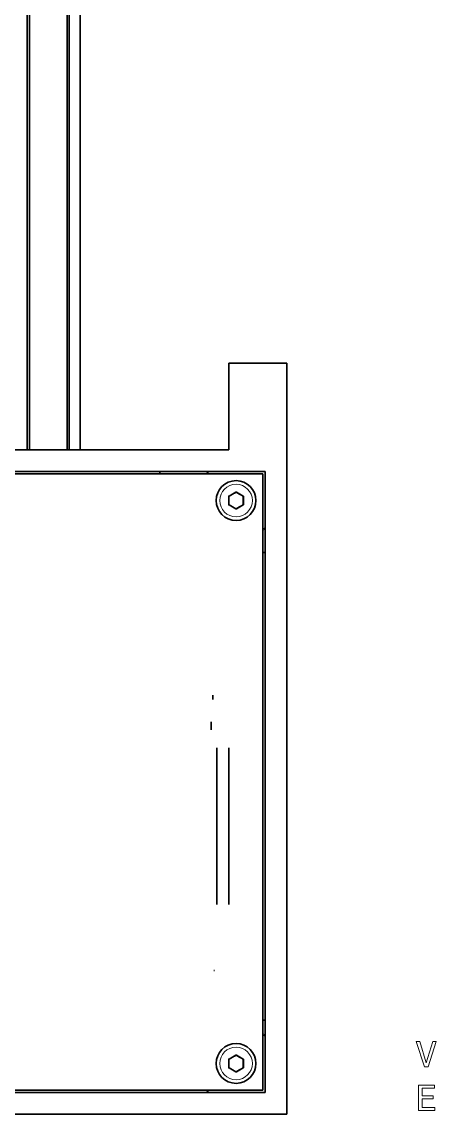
# Model space of a CAD drawing. Extents: x 157 to 1229, y 75 to 1118.
# Drawn here: x 272.6 to 329.8, y 297 to 448 of the extents above; entities that cross this region are included whole.
import ezdxf

# ---------------------------------------------------------------- set-up
doc = ezdxf.new("R2010")
doc.units = 0

msp = doc.modelspace()

# ---------------------------------------------------------------- linework, layer by layer
at = {"color": 7, "lineweight": 35}
for p, q in [((273.36, 495.09), (273.36, 388.8)), ((273.66, 495.09), (273.66, 388.8)), ((278.85, 495.09), (278.85, 388.8)), ((279.15, 495.09), (279.15, 388.8)), ((280.65, 495.09), (280.65, 388.8)), ((309.18, 400.8), (309.18, 297)), ((301.18, 388.8), (240.33, 388.8)), ((301.18, 388.8), (280.8, 388.8)), ((306.18, 385.8), (243.33, 385.8)), ((305.88, 385.5), (243.63, 385.5)), ((305.88, 385.5), (305.88, 300.3)), ((306.18, 385.8), (306.18, 300)), ((299.53, 347.63), (299.53, 325.97)), ((301.18, 347.63), (301.18, 325.97)), ((243.33, 300), (306.18, 300)), ((243.63, 300.3), (305.88, 300.3)), ((252.83, 300), (296.68, 300)), ((240.33, 297), (309.18, 297))]:
    msp.add_line(p, q, dxfattribs=at)
at = {"color": 7, "lineweight": 35, "ltscale": 0.2}
msp.add_line((309.18, 400.8), (301.18, 400.8), dxfattribs=at)
at = {"color": 7, "lineweight": 35, "ltscale": 0.3}
msp.add_line((301.18, 400.8), (301.18, 388.8), dxfattribs=at)
at = {"color": 7, "lineweight": 35, "ltscale": 0.00375}
msp.add_line((280.65, 388.8), (280.8, 388.8), dxfattribs=at)
at = {"color": 7, "lineweight": 35, "ltscale": 0.0075}
for p, q in [((291.65, 385.8), (291.65, 385.5)), ((306.18, 374.6), (305.88, 374.6)), ((305.88, 310), (306.18, 310))]:
    msp.add_line(p, q, dxfattribs=at)
at = {"color": 7, "lineweight": 13, "ltscale": 0.027424}
for p, q in [((301.13, 382.35), (301.13, 381.25)), ((302.13, 382.98), (301.18, 382.43)), ((303.18, 382.43), (302.23, 382.98)), ((303.23, 381.25), (303.23, 382.35)), ((301.13, 304.55), (301.13, 303.45)), ((303.23, 303.45), (303.23, 304.55))]:
    msp.add_line(p, q, dxfattribs=at)
at = {"color": 7, "lineweight": 13, "ltscale": 0.00125}
for p, q in [((301.13, 382.35), (301.18, 382.35)), ((301.18, 382.43), (301.21, 382.39)), ((302.13, 382.98), (302.16, 382.94)), ((302.23, 382.98), (302.21, 382.94)), ((303.18, 382.43), (303.16, 382.39)), ((303.23, 382.35), (303.18, 382.35)), ((301.13, 381.25), (301.18, 381.25)), ((301.18, 381.16), (301.21, 381.2)), ((302.13, 380.61), (302.16, 380.66)), ((302.23, 380.61), (302.21, 380.66)), ((303.18, 381.16), (303.16, 381.2)), ((303.23, 381.25), (303.18, 381.25)), ((302.13, 305.18), (302.16, 305.14)), ((302.23, 305.18), (302.21, 305.14)), ((301.13, 304.55), (301.18, 304.55)), ((301.13, 303.45), (301.18, 303.45)), ((301.18, 304.63), (301.21, 304.59)), ((303.18, 304.63), (303.16, 304.59)), ((303.23, 304.55), (303.18, 304.55)), ((303.23, 303.45), (303.18, 303.45)), ((301.18, 303.36), (301.21, 303.4)), ((303.18, 303.36), (303.16, 303.4))]:
    msp.add_line(p, q, dxfattribs=at)
at = {"color": 7, "lineweight": 35, "ltscale": 0.027424}
for p, q in [((301.18, 382.35), (301.18, 381.25)), ((302.16, 382.94), (301.21, 382.39)), ((303.16, 382.39), (302.21, 382.94)), ((303.18, 381.25), (303.18, 382.35)), ((301.18, 304.55), (301.18, 303.45)), ((303.18, 303.45), (303.18, 304.55)), ((301.21, 303.4), (302.16, 302.86)), ((302.21, 302.86), (303.16, 303.4))]:
    msp.add_line(p, q, dxfattribs=at)
at = {"color": 7, "lineweight": 13, "ltscale": 0.000750001}
for p, q in [((303.15, 382.33), (303.15, 382.36)), ((303.15, 304.53), (303.15, 304.56))]:
    msp.add_line(p, q, dxfattribs=at)
at = {"color": 7, "lineweight": 13, "ltscale": 0.027425}
for p, q in [((301.18, 381.16), (302.13, 380.61)), ((302.23, 380.61), (303.18, 381.16)), ((302.13, 305.18), (301.18, 304.63)), ((303.18, 304.63), (302.23, 305.18)), ((301.18, 303.36), (302.13, 302.81)), ((302.23, 302.81), (303.18, 303.36))]:
    msp.add_line(p, q, dxfattribs=at)
at = {"color": 7, "lineweight": 13, "ltscale": 0.000750008}
for p, q in [((301.21, 381.27), (301.21, 381.24)), ((301.21, 303.47), (301.21, 303.44))]:
    msp.add_line(p, q, dxfattribs=at)
at = {"color": 7, "lineweight": 35, "ltscale": 0.027425}
for p, q in [((301.21, 381.2), (302.16, 380.66)), ((302.21, 380.66), (303.16, 381.2)), ((302.16, 305.14), (301.21, 304.59)), ((303.16, 304.59), (302.21, 305.14))]:
    msp.add_line(p, q, dxfattribs=at)
at = {"color": 7, "lineweight": 35, "ltscale": 0.043127}
for p, q in [((306.18, 376.3), (306.18, 378.02)), ((306.18, 309.5), (306.18, 307.77)), ((298.41, 300), (296.68, 300))]:
    msp.add_line(p, q, dxfattribs=at)
at = {"color": 7, "lineweight": 35, "ltscale": 0.0425}
msp.add_line((306.18, 376.3), (306.18, 374.6), dxfattribs=at)
at = {"color": 7, "lineweight": 35, "ltscale": 0.00125}
msp.add_line((305.93, 374.6), (305.88, 374.6), dxfattribs=at)
at = {"color": 7, "lineweight": 35, "ltscale": 0.00625}
msp.add_line((306.18, 374.6), (305.93, 374.6), dxfattribs=at)
at = {"color": 7, "lineweight": 35, "ltscale": 0.015}
msp.add_line((298.96, 354.3), (298.96, 354.9), dxfattribs=at)
at = {"color": 7, "lineweight": 35, "ltscale": 0.027149}
msp.add_line((298.74, 350.12), (298.74, 351.2), dxfattribs=at)
at = {"color": 7, "lineweight": 35, "ltscale": 0.02}
msp.add_line((299.53, 333.38), (299.53, 334.18), dxfattribs=at)
at = {"color": 7, "lineweight": 35, "ltscale": 0.000700378}
msp.add_line((299.53, 331.85), (299.53, 331.88), dxfattribs=at)
at = {"color": 7, "lineweight": 35, "ltscale": 0.001256}
msp.add_line((299.13, 316.85), (299.18, 316.85), dxfattribs=at)
at = {"color": 7, "lineweight": 35, "ltscale": 0.0125}
msp.add_line((306.18, 310), (306.18, 309.5), dxfattribs=at)
at = {"color": 7, "lineweight": 13, "ltscale": 0.001251}
for p, q in [((302.13, 302.81), (302.16, 302.86)), ((302.23, 302.81), (302.21, 302.86))]:
    msp.add_line(p, q, dxfattribs=at)
at = {"color": 7, "lineweight": 13}
for points in [[(329.32, 307.05), (328.44, 304.07), (327.54, 307.05), (327.06, 307.05), (328.19, 303.55), (328.69, 303.55), (329.8, 307.05)], [(327.38, 297.5), (329.6, 297.5), (329.6, 297.92), (327.85, 297.92), (327.85, 299.11), (329.41, 299.11), (329.41, 299.53), (327.85, 299.53), (327.85, 300.58), (329.56, 300.58), (329.56, 301), (327.38, 301)]]:
    msp.add_lwpolyline(points, close=True, dxfattribs=at)
at = {"color": 7, "lineweight": 35}
for centre in [(302.18, 381.8), (302.18, 304)]:
    msp.add_circle(centre, 2.75, dxfattribs=at)
at = {"color": 7, "lineweight": 13}
for centre in [(302.18, 381.8), (302.18, 304)]:
    msp.add_circle(centre, 2.25, dxfattribs=at)
at = {"color": 7, "lineweight": 35}
for centre, radius, start, end in [((302.18, 381.8), 5.5, 133.3418, 137.7221), ((301.23, 382.35), 0.05, 120, 180), ((302.18, 382.89), 0.05, 60, 120), ((303.13, 382.35), 0.05, 0, 60), ((301.23, 381.25), 0.05, 180, 240), ((302.18, 380.7), 0.05, 240, 300), ((303.13, 381.25), 0.05, 300, 360), ((302.18, 381.8), 5.5, 312.2779, 316.6582), ((302.18, 304), 5.5, 43.3418, 47.7221), ((302.18, 305.09), 0.05, 60, 120), ((301.23, 304.55), 0.05, 120, 180), ((301.23, 303.45), 0.05, 180, 240), ((303.13, 304.55), 0.05, 0, 60), ((303.13, 303.45), 0.05, 300, 360), ((302.18, 302.9), 0.05, 240, 300), ((302.18, 304), 5.5, 222.2779, 226.6582)]:
    msp.add_arc(centre, radius, start, end, dxfattribs=at)
at = {"color": 7, "lineweight": 13}
for centre, radius, start, end in [((301.23, 382.35), 0.1, 120, 180), ((301.21, 382.32), 0.0333, 83.2811, 138.5588), ((301.24, 382.38), 0.0333, 161.4413, 216.7189), ((325.1, 342.11), 46.8, 119.3132, 120.6868), ((348.1, 381.8), 46.89, 179.3161, 180.6505), ((302.18, 382.89), 0.1, 60, 120), ((302.15, 382.91), 0.0333, 23.2811, 78.5588), ((279.27, 342.11), 46.8, 59.3132, 60.6867), ((303.13, 382.38), 0.0333, 323.2811, 18.5588), ((256.78, 381.8), 46.38, 359.3084, 0.6574), ((303.13, 382.35), 0.1, 0, 60), ((301.23, 381.25), 0.1, 180, 240), ((301.24, 381.22), 0.0333, 143.2811, 198.5588), ((325.28, 421.8), 47.17, 239.3186, 240.6814), ((302.18, 380.7), 0.1, 240, 300), ((279.27, 421.49), 46.8, 299.3132, 300.6868), ((302.21, 380.69), 0.0333, 203.281, 258.5588), ((303.16, 381.27), 0.0333, 263.2811, 318.5588), ((303.13, 381.25), 0.1, 300, 360), ((325.1, 264.31), 46.8, 119.3132, 120.6868), ((302.18, 305.09), 0.1, 60, 120), ((302.15, 305.11), 0.0333, 23.2811, 78.5588), ((279.27, 264.31), 46.8, 59.3132, 60.6867), ((301.23, 304.55), 0.1, 120, 180), ((301.23, 303.45), 0.1, 180, 240), ((301.21, 304.52), 0.0333, 83.2811, 138.5588), ((301.24, 304.58), 0.0333, 161.4413, 216.7189), ((301.24, 303.42), 0.0333, 143.2811, 198.5588), ((348.1, 304), 46.89, 179.3161, 180.6505), ((325.28, 344), 47.17, 239.3186, 240.6814), ((279.27, 343.69), 46.8, 299.3132, 300.6868), ((303.13, 304.58), 0.0333, 323.2811, 18.5588), ((256.78, 304), 46.38, 359.3084, 0.6574), ((303.16, 303.47), 0.0333, 263.2811, 318.5588), ((303.13, 304.55), 0.1, 0, 60), ((303.13, 303.45), 0.1, 300, 360), ((302.18, 302.9), 0.1, 240, 300), ((302.21, 302.89), 0.0333, 203.281, 258.5588)]:
    msp.add_arc(centre, radius, start, end, dxfattribs=at)
for centre, major_axis, start_param, end_param in [((302.18, 382.89), (0.025, 0.0433), 6.283185, 7.406149), ((302.18, 380.7), (-0.025, -0.0433), 6.283185, 7.406149), ((303.13, 381.25), (0.025, -0.0433), 6.283185, 7.406149), ((302.18, 305.09), (0.025, 0.0433), 0, 1.122964), ((303.13, 303.45), (0.025, -0.0433), 0, 1.122964), ((302.18, 302.9), (-0.025, -0.0433), 0, 1.122964)]:
    msp.add_ellipse(centre, major_axis=major_axis, ratio=0.27735, start_param=start_param, end_param=end_param, dxfattribs=at)

doc.saveas('drawing.dxf')
